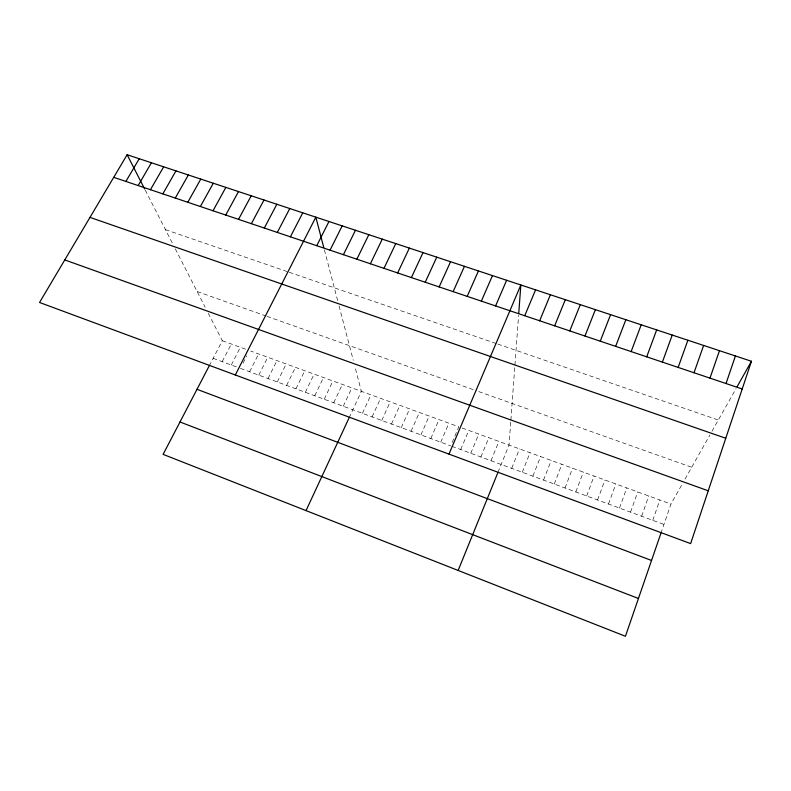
<?xml version="1.0" encoding="UTF-8"?>
<svg xmlns="http://www.w3.org/2000/svg" width="791" height="791" viewBox="0 0 791 791"><rect width="100%" height="100%" fill="white"/><g stroke="black" fill="none" stroke-linecap="round" stroke-linejoin="round"><path stroke-width="0.59" stroke-dasharray="3.96 2.97" d="M510.729 422.157L509.038 445.086L497.737 472.929M510.877 420.041L514.783 367.083M514.941 365.056L518.609 315.312M660.871 533.371L670.976 504.035L682.376 483.825M652.763 520.33L659.852 499.981M641.63 516.226L648.778 495.947M630.536 512.143L637.744 491.933M619.501 508.069L626.769 487.938M608.506 504.015L615.833 483.963M597.561 499.991L604.947 479.999M586.665 495.967L594.1 476.053M575.818 491.972L583.313 472.118M565.021 487.998L572.565 468.213M554.264 484.033L561.867 464.317M543.555 480.078L551.208 460.431M532.887 476.152L540.599 456.575M522.268 472.237L530.029 452.729M511.698 468.341L519.509 448.892M490.993 460.718L498.913 441.398M480.859 456.98L488.828 437.73M470.774 453.263L478.782 434.071M460.718 449.555L468.776 430.433M452.145 442.505L458.82 426.804L250.618 351.016M440.745 442.199L448.902 423.195M430.818 438.54L439.015 419.596M420.931 434.892L429.177 416.017M411.083 431.263L419.378 412.447M401.274 427.644L409.619 408.898M391.505 424.045L399.89 405.358M381.776 420.466L390.21 401.828M372.086 416.897L380.56 398.318M362.436 413.337L370.959 394.818M349.088 417.856L361.388 391.337L354.803 366.144M343.254 406.267L351.857 387.867M333.713 402.757L342.365 384.416M324.221 399.257L332.912 380.975M314.759 395.767L323.499 377.544M305.336 392.296L314.116 374.133M295.953 388.836L304.772 370.732M286.609 385.395L295.468 367.34M277.295 381.964L286.194 363.969M268.03 378.543L276.969 360.607M258.786 375.142L267.763 357.255M249.59 371.75L258.608 353.923M243.084 363.148L246.812 355.831M231.298 365.007L240.385 347.289M222.202 361.655L231.338 343.996M209.14 366.006L222.311 340.713L208.29 313.305M685.026 479.119L709.913 434.951M711.969 431.313L736.035 388.608M165.477 229.657L288.082 271.886M289.229 272.272L496.669 343.709M497.806 344.095L718.327 420.041M197.137 291.523L265.865 315.955M266.992 316.351L476.489 390.794M478.693 391.585L691.7 467.273M222.311 340.713L246.07 349.365M462.142 428.01L670.976 504.035M213.145 358.323L237.003 367.113M240.424 368.369L450.712 445.867M451.819 446.282L663.946 524.453M145.188 190.028L172.764 243.905M175.286 248.839L205.195 307.264M324.379 249.837L337.895 301.529M339.062 305.959L353.27 360.3"/><path stroke-width="1.19" d="M518.767 313.107L520.844 284.978L448.991 454.113M751.45 361.269L690.632 543.605L39.55 302.478L127.124 154.729L751.45 361.269L737.153 386.631M726.039 383.536L735.412 355.96M709.972 378.128L719.474 350.69M660.871 533.371L625.434 636.271L163.114 454.37L209.14 366.006M694.014 372.749L703.624 345.449M678.144 367.41L687.883 340.239M662.383 362.1L672.231 335.058M646.712 356.82L656.678 329.916M631.139 351.58L641.214 324.794M615.655 346.359L625.849 319.712M600.27 341.178L610.583 314.66M584.974 336.027L595.396 309.637M569.777 330.915L580.307 304.654M554.669 325.823L565.308 299.69M458.147 570.459L497.737 472.929M539.66 320.77L550.398 294.756M524.73 315.738L535.576 289.852M495.581 305.929L506.626 280.271M481.343 301.134L492.486 275.594M467.194 296.368L478.436 270.947M453.124 291.632L464.465 266.33M439.143 286.915L450.563 261.732M425.232 282.239L436.751 257.154M306.038 510.61L349.088 417.856M411.399 277.572L423.007 252.616M397.646 272.944L409.352 248.097M383.981 268.337L395.767 243.598M370.386 263.759L382.261 239.129M356.86 259.211L368.824 234.69M343.423 254.682L355.466 230.27M330.055 250.183L342.177 225.87M316.756 245.704L328.967 221.5M235.303 374.983L315.836 217.159L323.756 247.464M290.396 236.825L302.765 212.838M277.315 232.425L289.773 208.537M264.313 228.045L276.85 204.256M251.39 223.685L263.996 200.004M238.526 219.364L251.212 195.782M225.742 215.053L238.506 191.57M213.026 210.772L225.86 187.388M200.37 206.51L213.283 183.235M187.793 202.278L200.776 179.092M175.286 198.057L188.337 174.979M162.837 193.874L175.958 170.886M150.458 189.702L163.658 166.812M138.148 185.559L151.407 162.768M125.907 181.436L139.236 158.734M113.726 177.332L742.205 388.984M89.986 217.387L725.772 438.254M64.773 259.923L708.242 490.796M196.999 389.32L651.547 560.463M179.982 421.979L638.456 598.471M127.124 154.729L144.634 188.95"/></g></svg>
